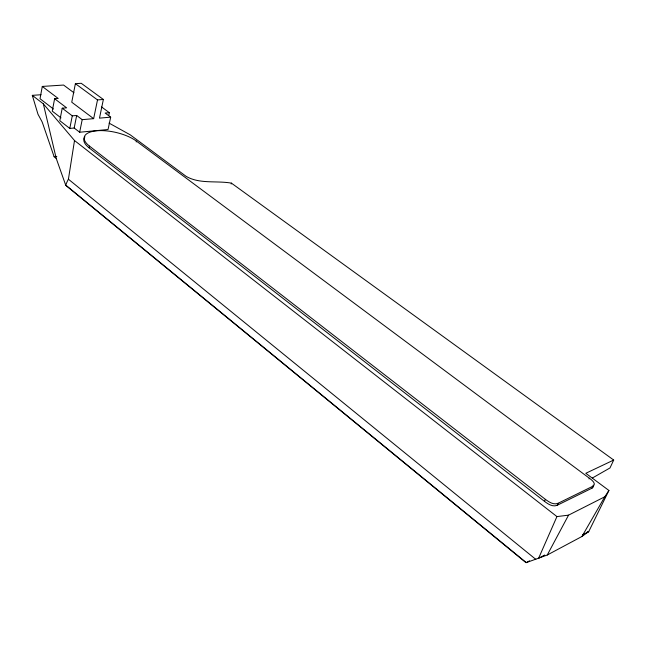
<?xml version="1.0" encoding="UTF-8"?>
<svg xmlns="http://www.w3.org/2000/svg" width="646" height="646" viewBox="0 0 646 646"><rect width="100%" height="100%" fill="white"/><g stroke="black" fill="none" stroke-linecap="round" stroke-linejoin="round"><path stroke-width="0.97" d="M109.061 123.103L130.306 134.885L186.072 176.318C199.557 184.247 216.571 180.484 231.413 183.133L613.7 460.049L585.801 473.292L608.912 490.467L588.748 531.577L581.933 536.495L547.267 555.011L526.296 562.618L65.787 185.16A97.974 41.392 63.5 0 1 68.419 179.217L74.508 140.529L43.33 103.844L32.3 95.35L41.053 94.736M73.943 92.758L63.574 85.054L42.289 86.435L40.028 98.725L53.457 109.037M42.289 86.435L58.188 98.467L54.611 98.725L52.261 111.144L61.007 117.879M54.611 98.725L66.611 107.834L62.218 108.189L59.803 120.705L69.792 128.425L74.177 128.021L79.66 132.236L108.052 129.515L110.676 117.152L105.136 113.05L109.36 112.695L108.754 115.529M75.388 83.665L71.754 102.205L93.646 118.654L97.506 99.92L75.388 83.665L81.243 83.294L103.368 99.468L99.484 118.137L110.676 117.152M69.792 128.425L72.271 115.844L62.218 108.189M74.177 128.021L76.672 115.472L72.271 115.844M79.66 132.236L82.195 119.663L76.672 115.472M593.27 485.089L593.399 486.858L591.986 488.166L557.191 505.285C552.661 507.231 548.002 503.977 544.497 501.369L89.091 147.821L89.455 146.085A29.627 11.66 12.9 0 1 96.133 130.847A29.627 11.66 12.9 0 1 136.411 141.119L589.362 478.21C591.494 479.744 596.92 483.854 592.899 486.204L558.112 503.274C553.574 505.212 548.914 501.958 545.394 499.358L89.455 146.085M136.217 141.959L136.411 141.119M231.179 184.013L231.413 183.133M608.912 490.467L604.809 496.774L568.553 515.145L556.941 516.59L538.586 558.297L544.748 555.019M544.497 501.369L545.394 499.358M557.191 505.285L558.112 503.274M589.023 478.936L589.362 478.21M591.986 488.166L592.899 486.204M613.7 460.049L609.986 467.954L592.439 477.975M547.267 555.011L568.553 515.145M581.933 536.495L604.809 496.774M582.587 534.856L588.748 531.577L586.964 532.272M43.33 103.844L56.218 158.383L65.771 185.37L526.046 562.706L529.591 560.825M32.3 95.35L37.993 114.253L42.038 121.739A69.776 30.16 70 0 1 42.838 123.887L54.111 156.687L56.832 156.389M82.195 119.663L93.646 118.654M97.506 99.92L103.368 99.468M101.584 106.961L109.36 112.695M74.508 140.529L556.941 516.59M54.111 156.687L56.218 158.383M68.428 179.217L535.8 559.355M89.091 147.821A29.603 11.693 12.9 0 1 84.949 136.815"/></g></svg>
